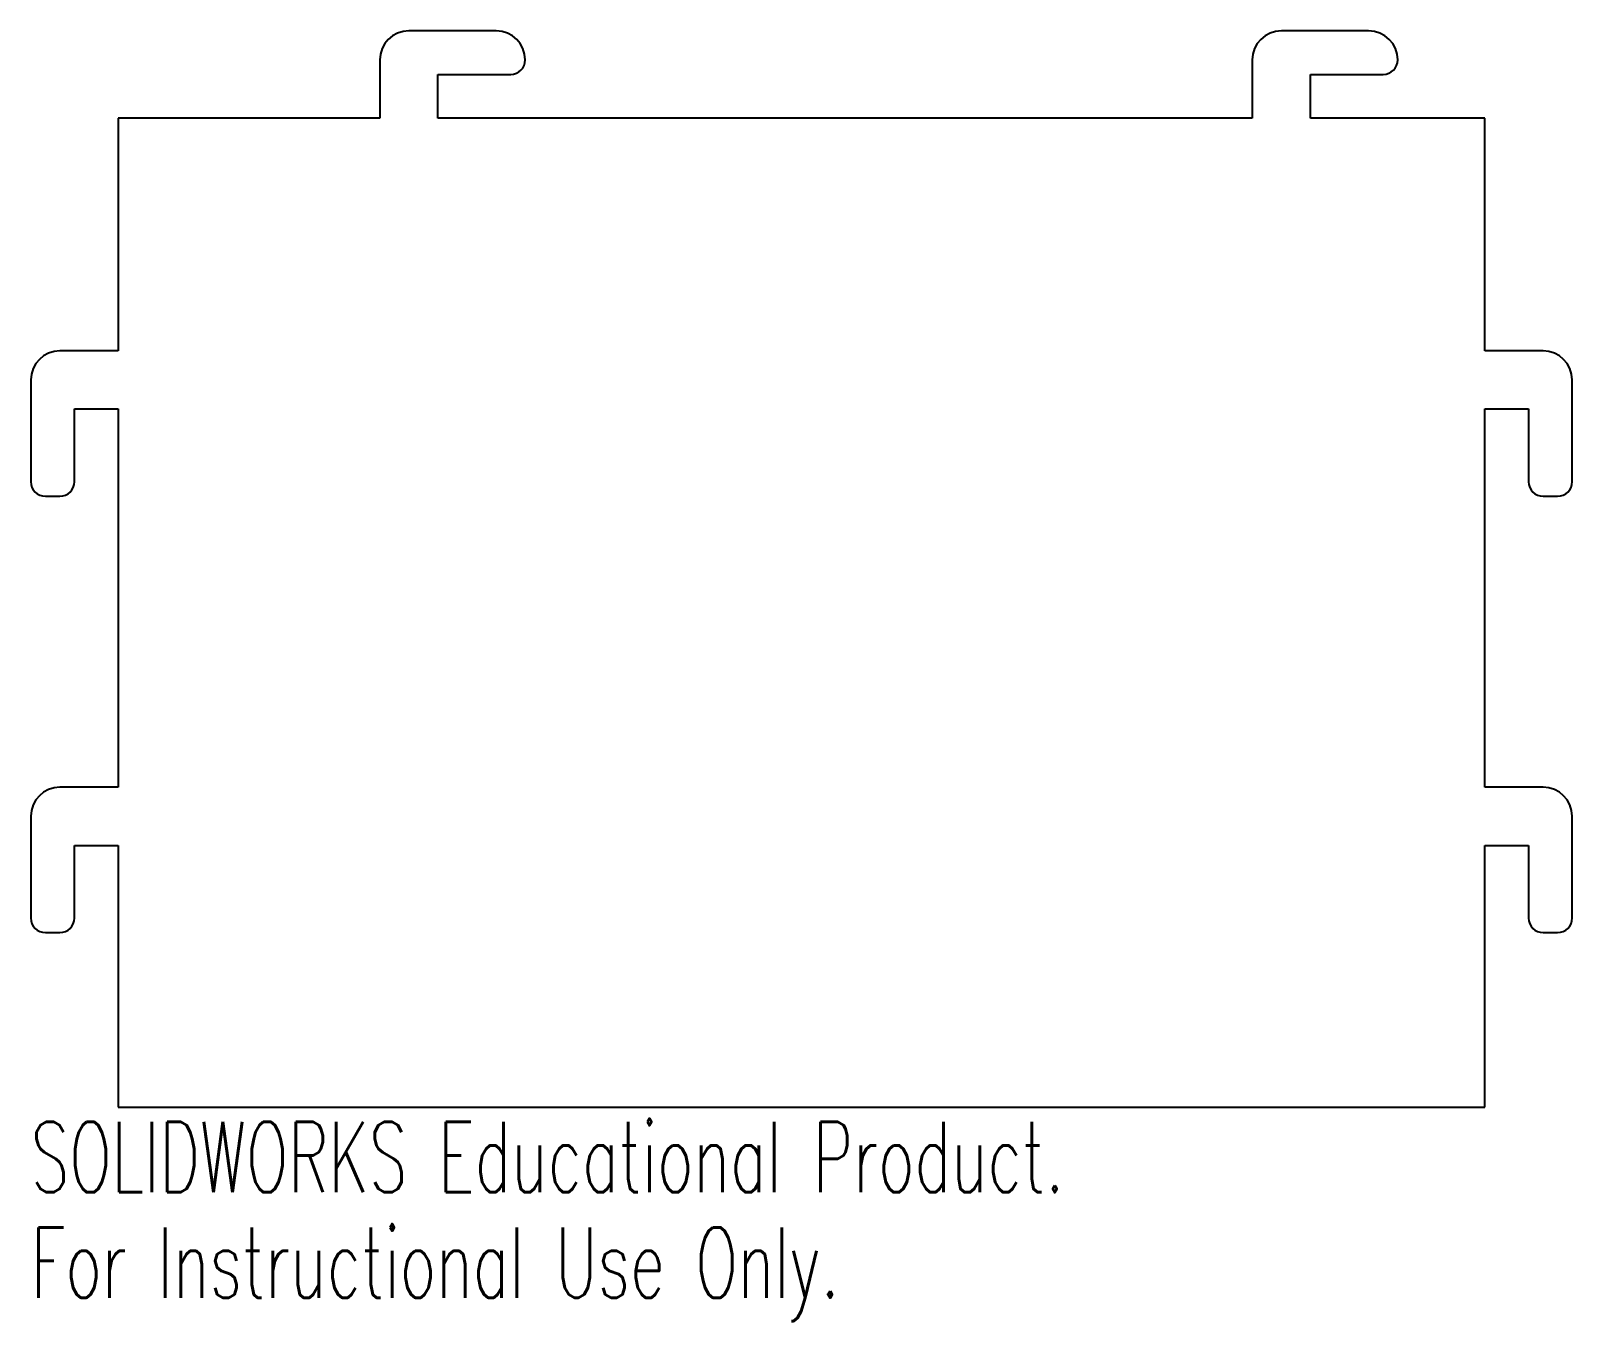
# Model space of a CAD drawing. Header units: millimetres. Extents: x -6 to 100, y -15 to 74.
import ezdxf

# ---------------------------------------------------------------- set-up
doc = ezdxf.new("R2010")
doc.units = ezdxf.units.MM
doc.styles.add('textstyle11', font='standard', dxfattribs={"width": 0.7})
doc.styles.add('textstyle12', font='standard', dxfattribs={"width": 0.7})

msp = doc.modelspace()

# ---------------------------------------------------------------- linework, layer by layer
at = {"color": 7, "linetype": 'Continuous', "lineweight": 25}
for p, q in [((26, 74), (20, 74)), ((86, 74), (80, 74)), ((18, 72), (18, 68)), ((78, 72), (78, 68)), ((22, 71), (27, 71)), ((22, 68), (22, 71)), ((82, 71), (87, 71)), ((82, 68), (82, 71)), ((0, 68), (0, 52)), ((18, 68), (0, 68)), ((78, 68), (22, 68)), ((94, 68), (82, 68)), ((94, 52), (94, 68)), ((0, 52), (-4, 52)), ((98, 52), (94, 52)), ((-6, 50), (-6, 43)), ((100, 43), (100, 50)), ((-3, 48), (0, 48)), ((-3, 43), (-3, 48)), ((0, 48), (0, 22)), ((94, 48), (97, 48)), ((94, 22), (94, 48)), ((97, 48), (97, 43)), ((-5, 42), (-4, 42)), ((98, 42), (99, 42)), ((0, 22), (-4, 22)), ((98, 22), (94, 22)), ((-6, 20), (-6, 13)), ((100, 13), (100, 20)), ((-3, 18), (0, 18)), ((-3, 13), (-3, 18)), ((0, 18), (0, 0)), ((94, 18), (97, 18)), ((94, 0), (94, 18)), ((97, 18), (97, 13)), ((-5, 12), (-4, 12)), ((98, 12), (99, 12)), ((0, 0), (94, 0))]:
    msp.add_line(p, q, dxfattribs=at)
for centre, radius, start, end in [((20, 72), 2, 90, 180), ((26, 72), 2, 0, 90), ((80, 72), 2, 90, 180), ((86, 72), 2, 0, 90), ((27, 72), 1, 270, 0), ((87, 72), 1, 270, 0), ((-4, 50), 2, 90, 180), ((98, 50), 2, 0, 90), ((-5, 43), 1, 180, 270), ((-4, 43), 1, 270, 0), ((98, 43), 1, 180, 270), ((99, 43), 1, 270, 0), ((-4, 20), 2, 90, 180), ((98, 20), 2, 0, 90), ((-5, 13), 1, 180, 270), ((-4, 13), 1, 270, 0), ((98, 13), 1, 180, 270), ((99, 13), 1, 270, 0)]:
    msp.add_arc(centre, radius, start, end, dxfattribs=at)

# ---------------------------------------------------------------- texts
at = {"color": 7, "linetype": 'Continuous', "char_height": 4.8336, "attachment_point": 1}
for s, insert, style in [('SOLIDWORKS Educational Product.', (-6, -1.02), 'textstyle11'), ('For Instructional Use Only.', (-6, -8.27), 'textstyle12')]:
    msp.add_mtext(s, dxfattribs=dict(at, insert=insert, style=style))

doc.saveas('drawing.dxf')
